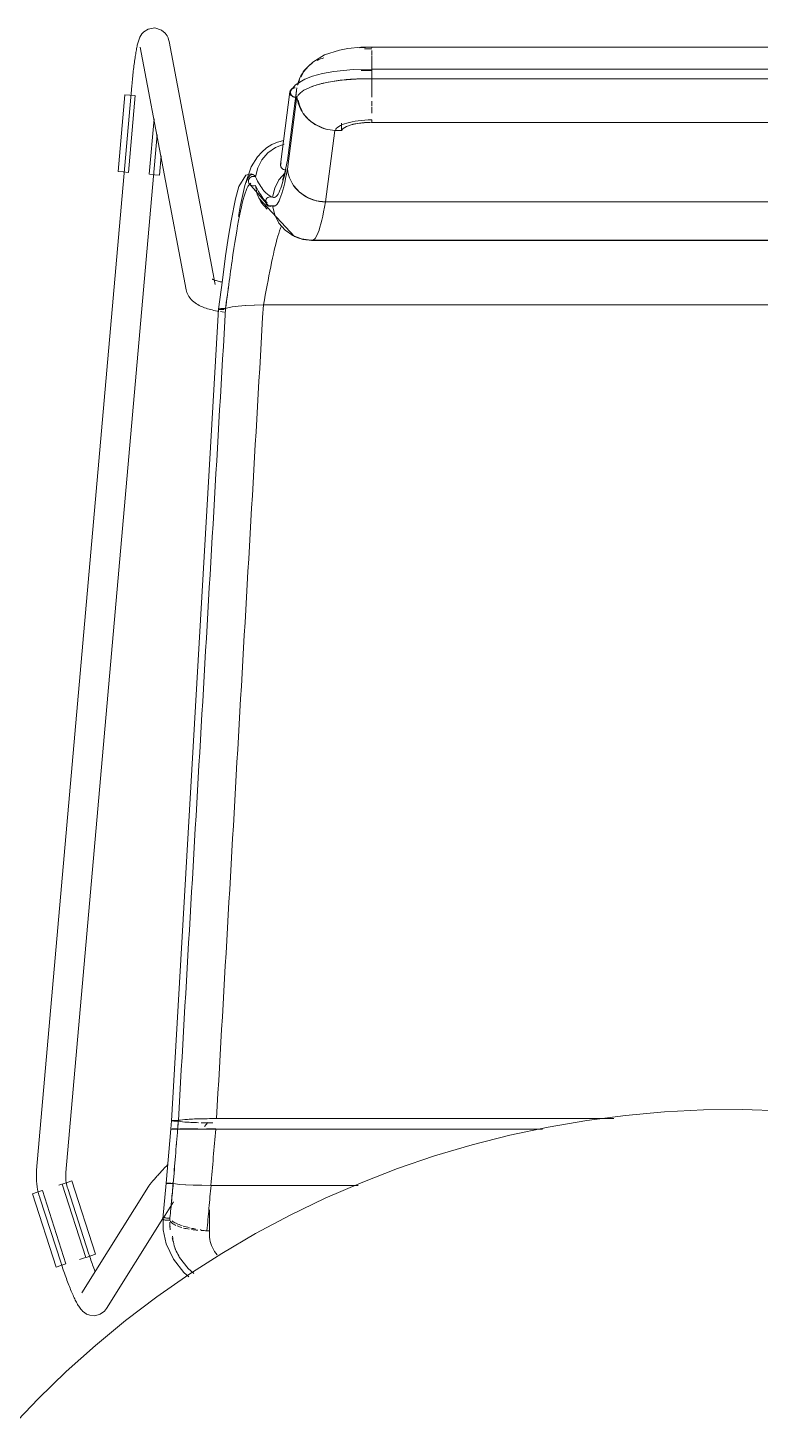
# Model space of a CAD drawing. Header units: millimetres. Extents: x 155920 to 295199, y -4084 to 97293.
# Drawn here: x 230003 to 230302, y 31577 to 32149 of the extents above; entities that cross this region are included whole.
import ezdxf

# ---------------------------------------------------------------- set-up
doc = ezdxf.new("R2010")
doc.units = ezdxf.units.MM
doc.header["$MEASUREMENT"] = 0
doc.layers.add('I-FURN', color=8, linetype='CONTINUOUS', lineweight=9)

msp = doc.modelspace()

# ---------------------------------------------------------------- linework, layer by layer
at = {"layer": 'I-FURN'}
for p, q in [((230049.53, 32146.71), (230049.05, 32146)), ((230050.38, 32147.61), (230049.53, 32146.71)), ((230052.04, 32148.65), (230050.38, 32147.61)), ((230054.8, 32149.14), (230052.04, 32148.65)), ((230057.55, 32148.3), (230054.8, 32149.14)), ((230057.55, 32148.3), (230059.12, 32146.98)), ((230059.12, 32146.98), (230059.87, 32145.9)), ((230047.38, 32140.72), (230047.28, 32140.22)), ((230047.47, 32141.2), (230047.38, 32140.72)), ((230047.57, 32141.66), (230047.47, 32141.2)), ((230047.67, 32142.1), (230047.57, 32141.66)), ((230047.77, 32142.53), (230047.67, 32142.1)), ((230047.87, 32142.94), (230047.77, 32142.53)), ((230047.98, 32143.34), (230047.87, 32142.94)), ((230048.09, 32143.74), (230047.98, 32143.34)), ((230048.22, 32144.13), (230048.09, 32143.74)), ((230048.36, 32144.54), (230048.22, 32144.13)), ((230048.53, 32144.97), (230048.36, 32144.54)), ((230048.74, 32145.44), (230048.53, 32144.97)), ((230049.05, 32146), (230048.74, 32145.44)), ((230048.89, 32141.31), (230067.71, 32042.02)), ((230059.87, 32145.9), (230060.25, 32145.1)), ((230060.25, 32145.1), (230060.46, 32144.48)), ((230060.46, 32144.48), (230060.6, 32143.96)), ((230060.6, 32143.96), (230060.68, 32143.55)), ((230079.5, 32044.26), (230060.68, 32143.55)), ((230130.37, 32140.11), (230133.86, 32140.76)), ((230133.86, 32140.76), (230139.07, 32141.28)), ((230139.07, 32141.28), (230143.59, 32141.36)), ((230143.59, 32141.36), (230143.59, 32141.19)), ((230438.44, 32141.36), (230143.59, 32141.36)), ((230143.59, 32141.06), (230143.59, 32141.34)), ((230046.46, 32134.97), (230046.37, 32134.3)), ((230046.54, 32135.62), (230046.46, 32134.97)), ((230046.63, 32136.25), (230046.54, 32135.62)), ((230046.72, 32136.87), (230046.63, 32136.25)), ((230046.82, 32137.47), (230046.72, 32136.87)), ((230046.91, 32138.06), (230046.82, 32137.47)), ((230047, 32138.63), (230046.91, 32138.06)), ((230047.09, 32139.18), (230047, 32138.63)), ((230047.19, 32139.71), (230047.09, 32139.18)), ((230047.28, 32140.22), (230047.19, 32139.71)), ((230117.52, 32133.38), (230119.5, 32135.22)), ((230119.5, 32135.22), (230124.22, 32138.09)), ((230124.22, 32138.09), (230130.37, 32140.11)), ((230143.59, 32138.12), (230143.59, 32139.87)), ((230143.59, 32135.26), (230143.59, 32137.84)), ((230143.59, 32135.1), (230143.59, 32132.08)), ((230143.59, 32132.08), (230143.59, 32135.09)), ((230045.79, 32129.35), (230045.71, 32128.62)), ((230045.87, 32130.09), (230045.79, 32129.35)), ((230045.95, 32130.81), (230045.87, 32130.09)), ((230046.03, 32131.53), (230045.95, 32130.81)), ((230046.11, 32132.24), (230046.03, 32131.53)), ((230046.2, 32132.94), (230046.11, 32132.24)), ((230046.28, 32133.63), (230046.2, 32132.94)), ((230046.37, 32134.3), (230046.28, 32133.63)), ((230114.52, 32129.04), (230115.85, 32131.31)), ((230115.85, 32131.31), (230117.52, 32133.38)), ((230116.22, 32128.24), (230119.39, 32129.43)), ((230119.39, 32129.43), (230123.43, 32130.51)), ((230123.43, 32130.51), (230128.14, 32131.38)), ((230128.14, 32131.38), (230136.03, 32132.18)), ((230136.03, 32132.18), (230143.59, 32132.32)), ((230438.44, 32132.32), (230143.59, 32132.32)), ((230143.59, 32128.37), (230143.59, 32132.32)), ((230143.59, 32132.32), (230143.59, 32132.25)), ((230143.59, 32132.25), (230143.59, 32132.06)), ((230143.59, 32132.06), (230143.59, 32131.75)), ((230143.59, 32131.75), (230143.59, 32131.36)), ((230143.59, 32131.36), (230143.59, 32130.91)), ((230143.59, 32130.91), (230143.59, 32130.42)), ((230143.59, 32130.42), (230143.59, 32129.92)), ((230143.59, 32129.92), (230143.59, 32129.44)), ((230143.59, 32129.44), (230143.59, 32129.03)), ((230045.41, 32125.46), (230006.47, 31682.14)), ((230045.43, 32125.62), (230045.41, 32125.46)), ((230045.5, 32126.37), (230045.43, 32125.62)), ((230045.57, 32127.12), (230045.5, 32126.37)), ((230045.64, 32127.87), (230045.57, 32127.12)), ((230045.71, 32128.62), (230045.64, 32127.87)), ((230109.13, 32094.92), (230112.98, 32124.61)), ((230110.5, 32123.55), (230112.39, 32125.93)), ((230112.21, 32118.64), (230112.83, 32123.42)), ((230112.39, 32125.93), (230116.22, 32128.24)), ((230119.43, 32125.29), (230118.92, 32125.1)), ((230122.26, 32126.16), (230119.43, 32125.29)), ((230125.76, 32126.96), (230122.26, 32126.16)), ((230131.19, 32127.79), (230125.76, 32126.96)), ((230137.18, 32128.27), (230131.19, 32127.79)), ((230143.59, 32128.36), (230137.18, 32128.27)), ((230143.59, 32129.03), (230143.59, 32128.7)), ((230143.59, 32128.7), (230143.59, 32128.47)), ((230143.59, 32128.47), (230143.59, 32128.37)), ((230143.59, 32128.39), (230143.59, 32124.58)), ((230143.59, 32120.83), (230143.59, 32128.39)), ((230143.59, 32128.36), (230438.44, 32128.36)), ((230143.59, 32124.39), (230143.59, 32124.07)), ((230039.84, 32090.45), (230042.6, 32121.86)), ((230042.6, 32121.86), (230044.64, 32121.68)), ((230044.07, 32090.07), (230046.83, 32121.48)), ((230044.64, 32121.68), (230046.71, 32121.49)), ((230106.28, 32093.27), (230110.14, 32123.05)), ((230109.11, 32091.37), (230112.96, 32121.07)), ((230143.59, 32117.36), (230143.59, 32119.2)), ((230054.51, 32111.94), (230052.52, 32089.33)), ((230143.59, 32114.37), (230143.59, 32116.84)), ((230124.66, 32077.99), (230128.52, 32107.27)), ((230128.52, 32107.27), (230131.24, 32107.2)), ((230131.24, 32110.21), (230131.24, 32107.2)), ((230131.24, 32107.2), (230131.88, 32108.06)), ((230131.88, 32108.06), (230133.23, 32108.85)), ((230133.23, 32108.85), (230135.21, 32109.52)), ((230135.21, 32109.52), (230137.7, 32110.03)), ((230137.7, 32110.03), (230140.55, 32110.35)), ((230140.55, 32110.35), (230143.59, 32110.46)), ((230438.44, 32110.52), (230143.59, 32110.52)), ((230143.59, 32110.46), (230438.44, 32110.46)), ((230018.42, 31681.09), (230055.72, 32105.59)), ((230102.72, 32101.44), (230100.52, 32100.06)), ((230105.09, 32102.47), (230102.72, 32101.44)), ((230107.74, 32101.61), (230104.22, 32100.21)), ((230107.6, 32103.13), (230105.09, 32102.47)), ((230056.75, 32088.96), (230057.44, 32096.85)), ((230096.81, 32096.42), (230094.31, 32092.3)), ((230098.55, 32098.38), (230096.81, 32096.42)), ((230098.66, 32095.21), (230096.92, 32091.89)), ((230100.52, 32100.06), (230098.55, 32098.38)), ((230101.14, 32098.04), (230098.66, 32095.21)), ((230104.22, 32100.21), (230101.14, 32098.04)), ((230107.88, 32089.41), (230109.26, 32095.7)), ((230041.88, 32090.27), (230039.84, 32090.45)), ((230043.95, 32090.08), (230041.88, 32090.27)), ((230054.71, 32089.14), (230052.64, 32089.32)), ((230056.75, 32088.96), (230054.71, 32089.14)), ((230094.31, 32092.3), (230091.63, 32084.68)), ((230092.01, 32088.95), (230094.19, 32089.48)), ((230094.19, 32089.48), (230095.11, 32089.18)), ((230096.92, 32091.89), (230096.01, 32088.26)), ((230108.13, 32089.88), (230105.62, 32087)), ((230106.33, 32093.51), (230106.27, 32093.04)), ((230106.27, 32093.04), (230106.34, 32092.57)), ((230106.52, 32093.95), (230106.33, 32093.51)), ((230106.34, 32092.57), (230106.53, 32092.13)), ((230106.53, 32092.13), (230106.82, 32091.75)), ((230106.82, 32091.75), (230107.2, 32091.45)), ((230107.13, 32086.97), (230107.88, 32089.41)), ((230107.2, 32091.45), (230107.65, 32091.25)), ((230107.65, 32091.25), (230108.15, 32091.18)), ((230108.15, 32091.18), (230108.64, 32091.21)), ((230087.83, 32079.31), (230089.24, 32084.31)), ((230089.24, 32084.31), (230092.01, 32088.95)), ((230091.63, 32084.68), (230089.74, 32076.16)), ((230093.14, 32086.56), (230093.22, 32087.04)), ((230093.21, 32087.04), (230093.14, 32086.56)), ((230093.2, 32086.07), (230093.14, 32086.56)), ((230093.14, 32086.56), (230093.2, 32086.07)), ((230093.38, 32085.61), (230093.2, 32086.07)), ((230093.2, 32086.07), (230093.38, 32085.61)), ((230093.41, 32087.5), (230093.21, 32087.04)), ((230093.22, 32087.04), (230093.41, 32087.5)), ((230093.34, 32085.7), (230101.46, 32076.28)), ((230093.49, 32085.43), (230093.36, 32085.64)), ((230093.67, 32085.21), (230093.38, 32085.61)), ((230093.38, 32085.61), (230093.67, 32085.21)), ((230093.41, 32087.5), (230093.71, 32087.89)), ((230093.71, 32087.89), (230093.41, 32087.5)), ((230094.05, 32084.89), (230093.67, 32085.21)), ((230093.67, 32085.21), (230094.05, 32084.89)), ((230093.71, 32087.89), (230094.1, 32088.2)), ((230094.1, 32088.2), (230093.71, 32087.89)), ((230094.5, 32084.69), (230094.05, 32084.89)), ((230094.05, 32084.89), (230094.5, 32084.68)), ((230094.1, 32088.2), (230094.55, 32088.39)), ((230094.55, 32088.39), (230094.1, 32088.2)), ((230094.99, 32084.6), (230094.5, 32084.69)), ((230094.5, 32084.68), (230094.99, 32084.59)), ((230094.55, 32088.39), (230095.05, 32088.47)), ((230095.05, 32088.47), (230094.55, 32088.39)), ((230095.49, 32084.62), (230094.99, 32084.6)), ((230094.99, 32084.59), (230095.49, 32084.62)), ((230095.05, 32088.47), (230095.54, 32088.42)), ((230095.54, 32088.43), (230095.05, 32088.47)), ((230095.96, 32084.78), (230095.49, 32084.62)), ((230095.49, 32084.62), (230095.96, 32084.77)), ((230096.01, 32088.26), (230095.54, 32088.43)), ((230095.54, 32088.42), (230096.01, 32088.26)), ((230096.76, 32081.16), (230095.96, 32084.78)), ((230095.96, 32084.77), (230096.75, 32081.16)), ((230103.87, 32083.61), (230102.97, 32079.89)), ((230105.62, 32087), (230103.87, 32083.61)), ((230111.74, 32084.6), (230114.23, 32081.86)), ((230086.03, 32070.3), (230087.83, 32079.31)), ((230096.75, 32081.16), (230098.39, 32077.84)), ((230098.4, 32077.84), (230096.76, 32081.16)), ((230097.45, 32079.51), (230112.05, 32063.81)), ((230098.39, 32077.84), (230100.79, 32075)), ((230100.79, 32075), (230098.4, 32077.84)), ((230100.13, 32078.14), (230100.2, 32078.63)), ((230100.2, 32078.63), (230100.13, 32078.14)), ((230100.2, 32077.65), (230100.13, 32078.14)), ((230100.13, 32078.14), (230100.2, 32077.65)), ((230100.2, 32078.63), (230100.39, 32079.09)), ((230100.39, 32079.09), (230100.2, 32078.63)), ((230100.39, 32077.19), (230100.2, 32077.65)), ((230100.2, 32077.65), (230100.39, 32077.19)), ((230100.39, 32079.09), (230100.68, 32079.49)), ((230100.68, 32079.49), (230100.39, 32079.09)), ((230100.68, 32079.49), (230101.07, 32079.81)), ((230101.06, 32079.81), (230100.68, 32079.49)), ((230101.51, 32080.01), (230101.06, 32079.81)), ((230101.07, 32079.81), (230101.52, 32080.01)), ((230102, 32080.09), (230101.51, 32080.01)), ((230101.52, 32080.01), (230102.01, 32080.09)), ((230102.5, 32080.05), (230102, 32080.09)), ((230102.01, 32080.09), (230102.5, 32080.05)), ((230102.29, 32080.18), (230102.73, 32079.99)), ((230102.5, 32080.05), (230102.97, 32079.89)), ((230102.97, 32079.89), (230102.5, 32080.05)), ((230114.23, 32081.86), (230117.34, 32079.79)), ((230117.34, 32079.79), (230120.89, 32078.47)), ((230120.89, 32078.47), (230124.66, 32077.99)), ((230457.37, 32077.99), (230124.66, 32077.99)), ((230124.66, 32077.99), (230457.37, 32077.99)), ((230089.74, 32076.16), (230089.01, 32072.09)), ((230100.68, 32076.78), (230100.39, 32077.19)), ((230100.39, 32077.19), (230100.68, 32076.78)), ((230101.07, 32076.47), (230100.68, 32076.78)), ((230100.68, 32076.78), (230101.06, 32076.47)), ((230101.06, 32076.47), (230101.51, 32076.27)), ((230101.52, 32076.27), (230101.07, 32076.47)), ((230101.16, 32076.42), (230104.04, 32076.37)), ((230101.51, 32076.27), (230102, 32076.18)), ((230102.01, 32076.19), (230101.52, 32076.27)), ((230102, 32076.18), (230102.5, 32076.22)), ((230102.5, 32076.23), (230102.01, 32076.19)), ((230102.97, 32076.39), (230102.5, 32076.23)), ((230102.5, 32076.22), (230102.97, 32076.38)), ((230102.97, 32076.38), (230103.87, 32072.67)), ((230105.62, 32069.28), (230103.87, 32072.67)), ((230103.87, 32072.67), (230105.62, 32069.28)), ((230084.99, 32063.98), (230086.03, 32070.3)), ((230108.13, 32066.41), (230105.62, 32069.28)), ((230105.62, 32069.28), (230108.13, 32066.4)), ((230111.27, 32064.24), (230108.13, 32066.41)), ((230108.13, 32066.4), (230111.26, 32064.23)), ((230083.81, 32055.96), (230084.99, 32063.98)), ((230110.95, 32064.41), (230115.41, 32062.68)), ((230111.26, 32064.23), (230114.83, 32062.87)), ((230114.83, 32062.87), (230111.27, 32064.24)), ((230112.05, 32063.81), (230113.97, 32063.11)), ((230118.62, 32062.4), (230114.83, 32062.87)), ((230114.83, 32062.87), (230118.62, 32062.39)), ((230115.41, 32062.68), (230119.16, 32062.24)), ((230463.41, 32062.39), (230118.62, 32062.39)), ((230118.62, 32062.39), (230463.41, 32062.39)), ((230119.16, 32062.24), (230423.96, 32062.24)), ((230082.46, 32046.03), (230083.81, 32055.96)), ((230078.28, 32046.48), (230078.3, 32046.47)), ((230078.3, 32046.47), (230078.38, 32046.43)), ((230078.38, 32046.43), (230078.46, 32046.38)), ((230078.46, 32046.38), (230078.62, 32046.3)), ((230078.62, 32046.3), (230078.81, 32046.22)), ((230078.81, 32046.22), (230079.04, 32046.12)), ((230079.04, 32046.12), (230079.31, 32046.02)), ((230079.31, 32046.02), (230079.61, 32045.91)), ((230079.61, 32045.91), (230079.95, 32045.81)), ((230079.95, 32045.81), (230080.32, 32045.7)), ((230080.32, 32045.7), (230080.71, 32045.59)), ((230080.71, 32045.59), (230081.13, 32045.48)), ((230080.9, 32034.18), (230082.46, 32046.03)), ((230081.13, 32045.48), (230081.58, 32045.38)), ((230081.58, 32045.38), (230082.05, 32045.28)), ((230082.05, 32045.28), (230082.54, 32045.18)), ((230067.71, 32042.02), (230067.97, 32041.03)), ((230067.97, 32041.03), (230068.33, 32040.14)), ((230068.33, 32040.14), (230068.77, 32039.35)), ((230068.77, 32039.35), (230069.25, 32038.66)), ((230069.25, 32038.66), (230069.76, 32038.06)), ((230069.76, 32038.06), (230070.28, 32037.55)), ((230070.28, 32037.55), (230070.81, 32037.09)), ((230080.9, 32034.17), (230061.61, 31702.27)), ((230070.81, 32037.09), (230071.34, 32036.69)), ((230071.34, 32036.69), (230071.88, 32036.33)), ((230071.88, 32036.33), (230072.42, 32036.01)), ((230072.42, 32036.01), (230072.96, 32035.72)), ((230072.96, 32035.72), (230073.51, 32035.45)), ((230073.51, 32035.45), (230074.07, 32035.19)), ((230074.07, 32035.19), (230074.64, 32034.96)), ((230074.64, 32034.96), (230075.22, 32034.74)), ((230075.22, 32034.74), (230075.81, 32034.53)), ((230075.81, 32034.53), (230076.42, 32034.34)), ((230076.42, 32034.34), (230077.03, 32034.16)), ((230077.03, 32034.16), (230077.66, 32033.98)), ((230077.66, 32033.98), (230078.31, 32033.82)), ((230078.31, 32033.82), (230078.96, 32033.67)), ((230078.96, 32033.67), (230079.63, 32033.53)), ((230079.63, 32033.53), (230080.31, 32033.39)), ((230080.31, 32033.39), (230081, 32033.27)), ((230080.97, 32034.23), (230080.9, 32034.18)), ((230080.9, 32034.17), (230080.97, 32034.23)), ((230080.9, 32034.17), (230080.96, 32034.12)), ((230080.96, 32034.12), (230080.9, 32034.17)), ((230080.96, 32034.12), (230081.15, 32034.07)), ((230081.14, 32034.07), (230080.96, 32034.12)), ((230081.17, 32034.28), (230080.97, 32034.23)), ((230080.97, 32034.23), (230081.16, 32034.28)), ((230081.43, 32034.03), (230081.14, 32034.07)), ((230081.15, 32034.07), (230081.44, 32034.03)), ((230081.16, 32034.28), (230081.46, 32034.32)), ((230081.47, 32034.32), (230081.17, 32034.28)), ((230081.81, 32033.99), (230081.43, 32034.03)), ((230081.44, 32034.03), (230081.82, 32033.99)), ((230081.46, 32034.32), (230081.85, 32034.36)), ((230081.85, 32034.36), (230081.47, 32034.32)), ((230081.71, 32033.15), (230082.42, 32033.04)), ((230082.27, 32033.97), (230081.81, 32033.99)), ((230081.82, 32033.99), (230082.27, 32033.97)), ((230082.31, 32034.38), (230081.85, 32034.36)), ((230081.85, 32034.36), (230082.3, 32034.38)), ((230082.27, 32033.97), (230082.76, 32033.96)), ((230082.76, 32033.96), (230082.27, 32033.97)), ((230082.3, 32034.38), (230082.8, 32034.39)), ((230082.8, 32034.39), (230082.31, 32034.38)), ((230082.42, 32033.04), (230083.15, 32032.94)), ((230082.76, 32033.96), (230083.26, 32033.96)), ((230083.26, 32033.96), (230082.76, 32033.96)), ((230083.3, 32034.38), (230082.8, 32034.39)), ((230082.8, 32034.39), (230083.29, 32034.38)), ((230083.29, 32034.38), (230083.77, 32034.36)), ((230083.77, 32034.36), (230083.3, 32034.38)), ((230083.77, 32034.36), (230084.67, 32034.76)), ((230084.67, 32034.76), (230083.77, 32034.36)), ((230084.67, 32034.76), (230086.41, 32035.13)), ((230086.42, 32035.13), (230084.67, 32034.76)), ((230086.41, 32035.13), (230088.88, 32035.44)), ((230088.91, 32035.44), (230086.42, 32035.13)), ((230088.91, 32035.44), (230091.97, 32035.68)), ((230092.01, 32035.68), (230088.91, 32035.44)), ((230092.01, 32035.68), (230095.49, 32035.83)), ((230095.55, 32035.83), (230092.01, 32035.68)), ((230095.55, 32035.83), (230099.24, 32035.89)), ((230099.32, 32035.89), (230095.55, 32035.83)), ((230482.72, 32035.89), (230099.32, 32035.89)), ((230099.32, 32035.89), (230482.72, 32035.89)), ((230263.36, 31705.9), (230247.42, 31704.47)), ((230279.34, 31706.68), (230263.36, 31705.9)), ((230295.34, 31706.83), (230279.34, 31706.68)), ((230311.33, 31706.34), (230295.34, 31706.83)), ((230061.34, 31698.91), (230061.61, 31702.27)), ((230061.68, 31702.29), (230061.61, 31702.27)), ((230061.61, 31702.26), (230061.68, 31702.24)), ((230061.86, 31702.32), (230061.68, 31702.29)), ((230061.68, 31702.24), (230061.87, 31702.21)), ((230062.16, 31702.34), (230061.86, 31702.32)), ((230061.87, 31702.21), (230062.16, 31702.19)), ((230062.54, 31702.36), (230062.16, 31702.34)), ((230062.16, 31702.19), (230062.55, 31702.17)), ((230062.99, 31702.37), (230062.54, 31702.36)), ((230062.55, 31702.17), (230063, 31702.16)), ((230063.48, 31702.38), (230062.99, 31702.37)), ((230063, 31702.16), (230063.49, 31702.15)), ((230063.98, 31702.37), (230063.48, 31702.38)), ((230063.49, 31702.15), (230063.98, 31702.16)), ((230064.45, 31702.36), (230063.98, 31702.37)), ((230063.98, 31702.16), (230064.45, 31702.17)), ((230065.34, 31702.58), (230064.45, 31702.36)), ((230064.45, 31702.17), (230065.36, 31701.96)), ((230067.08, 31702.77), (230065.34, 31702.58)), ((230065.36, 31701.96), (230067.11, 31701.76)), ((230069.59, 31702.93), (230067.08, 31702.77)), ((230067.11, 31701.76), (230069.6, 31701.6)), ((230072.72, 31703.05), (230069.59, 31702.93)), ((230069.6, 31701.6), (230072.72, 31701.48)), ((230076.28, 31703.13), (230072.72, 31703.05)), ((230073.79, 31701.45), (230076.27, 31701.4)), ((230076.58, 31701.52), (230075.1, 31699.99)), ((230076.27, 31701.4), (230078.53, 31701.38)), ((230080.07, 31703.16), (230076.28, 31703.13)), ((230242.66, 31703.16), (230080.07, 31703.16)), ((230080.07, 31703.16), (230242.66, 31703.16)), ((230231.56, 31702.41), (230215.79, 31699.72)), ((230247.42, 31704.47), (230231.56, 31702.41)), ((230061.34, 31698.91), (230059.51, 31676.71)), ((230061.41, 31698.9), (230061.34, 31698.91)), ((230061.34, 31698.91), (230061.41, 31698.91)), ((230061.4, 31698.91), (230061.34, 31698.91)), ((230061.34, 31698.91), (230061.4, 31698.9)), ((230061.89, 31698.9), (230061.59, 31698.9)), ((230061.59, 31698.9), (230061.88, 31698.9)), ((230061.88, 31698.9), (230062.26, 31698.9)), ((230061.89, 31698.91), (230062.27, 31698.91)), ((230062.27, 31698.91), (230061.89, 31698.91)), ((230062.27, 31698.9), (230061.89, 31698.9)), ((230062.26, 31698.9), (230062.72, 31698.9)), ((230062.27, 31698.91), (230062.73, 31698.91)), ((230062.72, 31698.91), (230062.27, 31698.91)), ((230062.72, 31698.9), (230062.27, 31698.9)), ((230063.21, 31698.91), (230062.72, 31698.91)), ((230063.21, 31698.9), (230062.72, 31698.9)), ((230062.72, 31698.9), (230063.21, 31698.9)), ((230062.73, 31698.91), (230063.22, 31698.91)), ((230063.71, 31698.91), (230063.21, 31698.91)), ((230063.71, 31698.9), (230063.21, 31698.9)), ((230063.21, 31698.9), (230063.7, 31698.9)), ((230063.22, 31698.91), (230063.71, 31698.91)), ((230063.7, 31698.9), (230064.17, 31698.9)), ((230063.71, 31698.91), (230064.18, 31698.91)), ((230064.18, 31698.91), (230063.71, 31698.91)), ((230064.18, 31698.9), (230063.71, 31698.9)), ((230064.17, 31698.9), (230065.06, 31698.88)), ((230065.07, 31698.88), (230064.18, 31698.9)), ((230065.06, 31698.88), (230066.81, 31698.87)), ((230066.81, 31698.87), (230065.07, 31698.88)), ((230065.08, 31698.93), (230066.83, 31698.94)), ((230066.83, 31698.94), (230065.08, 31698.93)), ((230069.31, 31698.86), (230066.81, 31698.87)), ((230066.81, 31698.87), (230069.31, 31698.86)), ((230066.83, 31698.94), (230069.33, 31698.95)), ((230069.33, 31698.95), (230066.83, 31698.94)), ((230069.31, 31698.86), (230072.45, 31698.85)), ((230072.44, 31698.85), (230069.32, 31698.86)), ((230069.33, 31698.95), (230072.45, 31698.96)), ((230072.45, 31698.96), (230069.33, 31698.95)), ((230076.01, 31698.84), (230072.45, 31698.85)), ((230072.45, 31698.85), (230076.01, 31698.84)), ((230076.01, 31698.97), (230079.79, 31698.97)), ((230079.79, 31698.97), (230076.01, 31698.97)), ((230079.8, 31698.84), (230076.01, 31698.84)), ((230076.01, 31698.84), (230079.8, 31698.84)), ((230213.44, 31698.84), (230079.8, 31698.84)), ((230079.8, 31698.84), (230213.44, 31698.84)), ((230200.14, 31696.39), (230184.63, 31692.45)), ((230215.79, 31699.72), (230200.14, 31696.39)), ((230184.63, 31692.45), (230169.3, 31687.89)), ((230058.27, 31682.38), (230058.68, 31682.83)), ((230058.68, 31682.83), (230059.11, 31683.28)), ((230059.11, 31683.28), (230059.54, 31683.75)), ((230059.54, 31683.75), (230059.98, 31684.22)), ((230169.3, 31687.89), (230154.16, 31682.71)), ((230006.39, 31681), (230006.36, 31679.86)), ((230006.36, 31679.86), (230006.37, 31678.72)), ((230006.37, 31678.72), (230006.43, 31677.58)), ((230006.47, 31682.14), (230006.39, 31681)), ((230006.43, 31677.58), (230006.54, 31676.44)), ((230018.36, 31679.74), (230018.37, 31680.4)), ((230018.37, 31679.08), (230018.36, 31679.74)), ((230018.37, 31680.4), (230018.42, 31681.06)), ((230018.4, 31678.42), (230018.37, 31679.08)), ((230018.46, 31677.76), (230018.4, 31678.42)), ((230018.42, 31681.06), (230018.42, 31681.09)), ((230018.55, 31677.1), (230018.46, 31677.76)), ((230018.67, 31676.45), (230018.55, 31677.1)), ((230018.96, 31677.04), (230020.91, 31677.67)), ((230030.6, 31647.67), (230020.91, 31677.67)), ((230053.37, 31676.92), (230053.58, 31677.16)), ((230053.58, 31677.16), (230053.79, 31677.42)), ((230053.79, 31677.42), (230054.02, 31677.68)), ((230054.02, 31677.68), (230054.26, 31677.96)), ((230054.26, 31677.96), (230054.52, 31678.26)), ((230054.52, 31678.26), (230054.79, 31678.57)), ((230054.79, 31678.57), (230055.08, 31678.89)), ((230055.08, 31678.89), (230055.38, 31679.23)), ((230055.38, 31679.23), (230055.7, 31679.58)), ((230055.7, 31679.58), (230056.03, 31679.94)), ((230056.03, 31679.94), (230056.37, 31680.32)), ((230056.37, 31680.32), (230056.73, 31680.71)), ((230056.73, 31680.71), (230057.09, 31681.11)), ((230057.09, 31681.11), (230057.48, 31681.52)), ((230057.48, 31681.52), (230057.87, 31681.95)), ((230057.87, 31681.95), (230058.27, 31682.38)), ((230154.16, 31682.71), (230139.24, 31676.94)), ((230004.75, 31672.46), (230006.71, 31673.09)), ((230014.44, 31642.45), (230004.75, 31672.46)), ((230006.54, 31676.44), (230006.69, 31675.31)), ((230006.69, 31675.31), (230006.88, 31674.18)), ((230006.71, 31673.09), (230008.68, 31673.72)), ((230006.88, 31674.18), (230007.12, 31673.07)), ((230007.12, 31673.07), (230007.41, 31671.96)), ((230007.41, 31671.96), (230007.74, 31670.87)), ((230018.48, 31643.76), (230008.8, 31673.76)), ((230015.6, 31675.96), (230016.77, 31676.34)), ((230016.86, 31676.37), (230026.55, 31646.36)), ((230016.98, 31676.41), (230018.96, 31677.04)), ((230018.81, 31675.8), (230018.67, 31676.45)), ((230018.97, 31675.16), (230018.81, 31675.8)), ((230019.17, 31674.53), (230018.97, 31675.16)), ((230027.88, 31647.72), (230019.17, 31674.53)), ((230052.26, 31675.44), (230024.95, 31631.85)), ((230052.26, 31675.44), (230052.47, 31675.76)), ((230052.47, 31675.76), (230052.66, 31676.02)), ((230052.66, 31676.02), (230052.83, 31676.25)), ((230052.83, 31676.25), (230053.01, 31676.47)), ((230053.01, 31676.47), (230053.19, 31676.69)), ((230053.19, 31676.69), (230053.37, 31676.92)), ((230059.51, 31676.71), (230058.09, 31662.21)), ((230059.57, 31676.73), (230059.51, 31676.71)), ((230059.51, 31676.71), (230059.58, 31676.73)), ((230059.51, 31676.7), (230059.58, 31676.68)), ((230059.58, 31676.68), (230059.51, 31676.7)), ((230059.76, 31676.76), (230059.57, 31676.73)), ((230059.58, 31676.73), (230059.76, 31676.76)), ((230059.58, 31676.68), (230059.77, 31676.65)), ((230060.05, 31676.78), (230059.76, 31676.76)), ((230059.76, 31676.76), (230060.06, 31676.78)), ((230059.77, 31676.65), (230060.06, 31676.63)), ((230060.07, 31676.63), (230059.77, 31676.65)), ((230060.43, 31676.79), (230060.05, 31676.78)), ((230060.06, 31676.78), (230060.44, 31676.79)), ((230060.06, 31676.63), (230060.45, 31676.62)), ((230060.45, 31676.62), (230060.07, 31676.63)), ((230060.89, 31676.8), (230060.43, 31676.79)), ((230060.44, 31676.79), (230060.89, 31676.8)), ((230060.45, 31676.62), (230060.9, 31676.61)), ((230060.9, 31676.61), (230060.45, 31676.62)), ((230061.38, 31676.81), (230060.89, 31676.8)), ((230060.89, 31676.8), (230061.38, 31676.81)), ((230060.9, 31676.61), (230061.39, 31676.6)), ((230061.4, 31676.6), (230060.9, 31676.61)), ((230061.39, 31676.6), (230061.89, 31676.6)), ((230061.89, 31676.6), (230061.4, 31676.6)), ((230062.35, 31676.8), (230061.87, 31676.81)), ((230061.88, 31676.81), (230062.35, 31676.8)), ((230061.89, 31676.6), (230062.36, 31676.61)), ((230062.36, 31676.61), (230061.89, 31676.6)), ((230063.25, 31676.42), (230062.36, 31676.61)), ((230062.36, 31676.61), (230063.25, 31676.42)), ((230064.97, 31676.24), (230063.25, 31676.42)), ((230063.25, 31676.42), (230064.99, 31676.24)), ((230067.42, 31676.09), (230064.98, 31676.24)), ((230064.99, 31676.24), (230067.46, 31676.09)), ((230070.5, 31675.98), (230067.46, 31676.09)), ((230067.46, 31676.09), (230070.56, 31675.97)), ((230074, 31675.9), (230070.56, 31675.98)), ((230070.56, 31675.97), (230074.1, 31675.9)), ((230077.74, 31675.87), (230074.1, 31675.9)), ((230074.1, 31675.9), (230077.86, 31675.87)), ((230077.86, 31675.87), (230137.97, 31675.87)), ((230137.97, 31675.87), (230077.86, 31675.87)), ((230139.24, 31676.94), (230124.56, 31670.57)), ((230007.74, 31670.87), (230007.75, 31670.82)), ((230007.75, 31670.82), (230016.46, 31644.01)), ((230058.39, 31662.62), (230062.43, 31669.07)), ((230077.15, 31665.83), (230077.15, 31656.08)), ((230124.56, 31670.57), (230110.15, 31663.63)), ((230035.12, 31625.48), (230058.16, 31662.25)), ((230058.3, 31657.65), (230058.21, 31663.11)), ((230110.15, 31663.63), (230096.02, 31656.11)), ((230059.51, 31652), (230058.3, 31657.65)), ((230077.21, 31657.32), (230076.16, 31657.32)), ((230096.02, 31656.11), (230082.21, 31648.03)), ((230062.41, 31645.68), (230059.51, 31652)), ((230064.99, 31646.39), (230063.08, 31650.08)), ((230016.39, 31643.08), (230014.44, 31642.45)), ((230018.37, 31643.72), (230016.39, 31643.08)), ((230016.61, 31643.55), (230016.46, 31644.01)), ((230016.86, 31642.81), (230016.61, 31643.55)), ((230017.1, 31642.07), (230016.86, 31642.81)), ((230023.98, 31645.53), (230026.46, 31646.33)), ((230028.64, 31647.04), (230026.67, 31646.4)), ((230027.98, 31647.39), (230027.88, 31647.72)), ((230028.21, 31646.69), (230027.98, 31647.39)), ((230028.44, 31646.01), (230028.21, 31646.69)), ((230028.67, 31645.32), (230028.44, 31646.01)), ((230030.6, 31647.67), (230028.64, 31647.04)), ((230028.91, 31644.64), (230028.67, 31645.32)), ((230029.14, 31643.97), (230028.91, 31644.64)), ((230029.38, 31643.3), (230029.14, 31643.97)), ((230029.61, 31642.65), (230029.38, 31643.3)), ((230066.75, 31640.16), (230062.41, 31645.68)), ((230068.48, 31641.82), (230064.99, 31646.39)), ((230082.21, 31648.03), (230068.74, 31639.41)), ((230017.35, 31641.34), (230017.1, 31642.07)), ((230017.6, 31640.61), (230017.35, 31641.34)), ((230017.86, 31639.89), (230017.6, 31640.61)), ((230018.11, 31639.18), (230017.86, 31639.89)), ((230018.36, 31638.47), (230018.11, 31639.18)), ((230018.62, 31637.77), (230018.36, 31638.47)), ((230018.87, 31637.08), (230018.62, 31637.77)), ((230019.13, 31636.4), (230018.87, 31637.08)), ((230029.85, 31642), (230029.61, 31642.65)), ((230030.08, 31641.36), (230029.85, 31642)), ((230030.32, 31640.74), (230030.08, 31641.36)), ((230068.74, 31639.41), (230055.62, 31630.25)), ((230068.8, 31638.51), (230066.75, 31640.16)), ((230070.83, 31639.86), (230068.48, 31641.82)), ((230019.38, 31635.74), (230019.13, 31636.4)), ((230019.64, 31635.08), (230019.38, 31635.74)), ((230019.89, 31634.44), (230019.64, 31635.08)), ((230020.14, 31633.82), (230019.89, 31634.44)), ((230020.39, 31633.21), (230020.14, 31633.82)), ((230020.63, 31632.61), (230020.39, 31633.21)), ((230020.88, 31632.03), (230020.63, 31632.61)), ((230021.12, 31631.47), (230020.88, 31632.03)), ((230021.36, 31630.93), (230021.12, 31631.47)), ((230021.6, 31630.4), (230021.36, 31630.93)), ((230021.84, 31629.89), (230021.6, 31630.4)), ((230022.07, 31629.4), (230021.84, 31629.89)), ((230022.3, 31628.93), (230022.07, 31629.4)), ((230022.53, 31628.47), (230022.3, 31628.93)), ((230022.76, 31628.03), (230022.53, 31628.47)), ((230022.99, 31627.6), (230022.76, 31628.03)), ((230023.22, 31627.19), (230022.99, 31627.6)), ((230023.45, 31626.79), (230023.22, 31627.19)), ((230023.69, 31626.4), (230023.45, 31626.79)), ((230023.95, 31626.01), (230023.69, 31626.4)), ((230024.23, 31625.62), (230023.95, 31626.01)), ((230024.54, 31625.22), (230024.23, 31625.62)), ((230055.62, 31630.25), (230042.87, 31620.58)), ((230024.91, 31624.8), (230024.54, 31625.22)), ((230025.37, 31624.33), (230024.91, 31624.8)), ((230026, 31623.81), (230025.37, 31624.33)), ((230026.92, 31623.24), (230026, 31623.81)), ((230028.3, 31622.72), (230026.92, 31623.24)), ((230030.27, 31622.55), (230028.3, 31622.72)), ((230032.5, 31623.14), (230030.27, 31622.55)), ((230042.87, 31620.58), (230030.52, 31610.41)), ((230034.23, 31624.36), (230032.5, 31623.14)), ((230034.23, 31624.36), (230035.12, 31625.48)), ((230030.52, 31610.41), (230018.59, 31599.75)), ((230018.59, 31599.75), (230007.1, 31588.62)), ((230007.1, 31588.62), (229996.06, 31577.04))]:
    msp.add_line(p, q, dxfattribs=at)
for centre, major_axis, ratio, start_param, end_param in [((230143.59, 32137.08), (-12.4, 0), 0.287441, 4.712389, 4.950404), ((230143.59, 32125.61), (0, -15.75), 0.000004, 5.8107, 5.99294), ((230108.23, 32093.04), (-1.96, 0), 0.955139, 5.775592, 8.064923), ((230124.79, 32093.06), (-15.78, 0), 0.955139, 0.112537, 0.354036), ((230124.79, 32093.06), (-15.78, 0), 0.955139, 0.354206, 1.562553)]:
    msp.add_ellipse(centre, major_axis=major_axis, ratio=ratio, start_param=start_param, end_param=end_param, dxfattribs=at)
for points in [[(230138.62, 32141.05), (230140.2, 32141.2), (230141.88, 32141.28), (230143.59, 32141.27)], [(230123.99, 32136.91), (230123.03, 32136.66), (230122.1, 32136.31), (230121.21, 32135.88)], [(230139.33, 32131.77), (230140.74, 32131.81), (230142.16, 32131.81), (230143.59, 32131.79)], [(230113.16, 32121.06), (230113.51, 32121.79), (230114.82, 32123.19), (230118.52, 32125.09), (230123.59, 32126.62), (230129.74, 32127.73), (230136.59, 32128.36), (230141.24, 32128.43), (230143.59, 32128.39)], [(230113.44, 32126.02), (230113.6, 32126.68), (230113.8, 32127.33), (230114.04, 32127.96)], [(230112.69, 32120.91), (230112.61, 32120.9), (230112.45, 32120.88), (230112.28, 32120.88), (230112.2, 32120.89)], [(230112.96, 32121.07), (230113.11, 32119.83), (230113.69, 32117.45), (230115.45, 32114.11), (230117.98, 32111.27), (230121.12, 32109.08), (230124.73, 32107.67), (230127.23, 32107.31), (230128.52, 32107.27)], [(230114.94, 32115.56), (230114.24, 32116.82), (230113.84, 32118.18), (230113.5, 32119.56)], [(230128.77, 32107.28), (230129.02, 32108.4), (230132.41, 32110.56), (230139.8, 32111.53), (230143.59, 32111.59)], [(230142.75, 32110.51), (230139.97, 32110.45), (230136.83, 32110.18), (230135.21, 32109.57)], [(230109.11, 32091.37), (230108.09, 32085.87), (230106.04, 32077.81), (230104, 32075.84), (230102.97, 32076.39)], [(230118.62, 32062.4), (230118.8, 32062.29), (230118.98, 32062.24), (230119.16, 32062.24)], [(230084.94, 32043.53), (230084.56, 32040.5), (230084.17, 32037.43), (230083.78, 32034.37)], [(230064.45, 31702.36), (230067.67, 31757.77), (230074.11, 31868.53), (230080.55, 31979.13), (230083.77, 32034.36)], [(230089.65, 31869.65), (230092.85, 31925.11), (230096.04, 31980.53), (230099.24, 32035.89)], [(230080.07, 31703.16), (230083.26, 31758.69), (230086.46, 31814.21), (230089.65, 31869.65)], [(230064.45, 31702.17), (230063.86, 31702.15), (230062.35, 31702.15), (230061.61, 31702.23), (230061.61, 31702.26)], [(230064.45, 31702.36), (230064.4, 31701.79), (230064.31, 31700.63), (230064.22, 31699.48), (230064.18, 31698.9)], [(230064.45, 31702.17), (230064.41, 31701.62), (230064.32, 31700.54), (230064.23, 31699.46), (230064.18, 31698.91)], [(230078.53, 31701.38), (230076.9, 31701.39), (230075.28, 31701.41), (230073.78, 31701.45)], [(230062.36, 31676.61), (230062.66, 31680.32), (230063.27, 31687.75), (230063.87, 31695.18), (230064.17, 31698.9)], [(230078.77, 31687.35), (230079.11, 31691.18), (230079.46, 31695.01), (230079.8, 31698.84)], [(230063.56, 31691.36), (230063.59, 31691.77), (230063.62, 31692.18), (230063.66, 31692.59)], [(230062.35, 31676.8), (230062.65, 31680.44), (230062.95, 31684.1), (230063.26, 31687.75)], [(230077.74, 31675.88), (230078.08, 31679.7), (230078.43, 31683.52), (230078.77, 31687.35)], [(230062.36, 31676.61), (230062.12, 31674.09), (230061.64, 31669.05), (230061.16, 31664.1), (230060.92, 31661.66)], [(230062.35, 31676.8), (230062.11, 31674.43), (230061.88, 31672.06), (230061.64, 31669.71)], [(230077.86, 31675.87), (230077.55, 31672.74), (230076.96, 31666.49), (230076.42, 31660.35), (230076.16, 31657.32)], [(230058.27, 31662.96), (230058.31, 31662.92), (230058.43, 31662.82), (230058.73, 31662.69), (230059.12, 31662.57), (230059.57, 31662.48), (230060.06, 31662.41), (230060.56, 31662.38), (230060.88, 31662.38), (230061.03, 31662.39)], [(230063.47, 31659.49), (230062.78, 31659.81), (230061.63, 31660.52), (230061.07, 31661.27), (230060.92, 31661.66)], [(230060.96, 31660.83), (230060.97, 31660.18), (230061.01, 31659.53), (230061.07, 31658.88)], [(230061.1, 31657.66), (230061.01, 31658.48), (230061, 31659.3), (230061.01, 31660.13)], [(230061.93, 31661.3), (230062.34, 31660.98), (230062.86, 31660.66), (230063.5, 31660.35)], [(230063.75, 31660.23), (230064.39, 31659.94), (230065.13, 31659.66), (230065.95, 31659.4)], [(230061.89, 31654.41), (230062.09, 31653.69), (230062.33, 31652.97), (230062.59, 31652.26)], [(230065.9, 31658.6), (230065.17, 31658.81), (230064.54, 31659.05), (230063.94, 31659.29)], [(230066.38, 31659.24), (230067.18, 31658.99), (230068.05, 31658.76), (230068.97, 31658.54)], [(230068.95, 31657.93), (230068.11, 31658.07), (230067.31, 31658.23), (230066.57, 31658.42)], [(230069.63, 31658.39), (230070.28, 31658.25), (230070.94, 31658.11), (230071.62, 31657.99)], [(230072.44, 31657.49), (230071.54, 31657.57), (230070.66, 31657.67), (230069.81, 31657.79)], [(230073.32, 31657.74), (230073.49, 31657.72), (230073.66, 31657.69), (230073.82, 31657.67)], [(230076.16, 31657.32), (230075.36, 31657.33), (230074.58, 31657.35), (230073.8, 31657.4)], [(230077.15, 31655.81), (230077.14, 31656.31), (230077.16, 31656.82), (230077.21, 31657.32)]]:
    msp.add_open_spline(points, degree=3, dxfattribs=at)
for points, knots in [([(230119.24, 32134.74), (230118.84, 32134.47), (230117.47, 32133.43), (230115.46, 32131.26), (230113.85, 32128.41), (230113.38, 32126.47), (230113.22, 32125.71)], [0.434972, 0.434972, 0.434972, 0.434972, 0.5, 0.6666667, 0.8333333, 0.9407177, 0.9407177, 0.9407177, 0.9407177]), ([(230112.1, 32124.65), (230111.96, 32124.66), (230111.74, 32124.64), (230111.45, 32124.57), (230111.18, 32124.48), (230110.86, 32124.29), (230110.54, 32124), (230110.31, 32123.64), (230110.17, 32123.29), (230110.13, 32122.99), (230110.12, 32122.71), (230110.16, 32122.45), (230110.23, 32122.2), (230110.34, 32121.94), (230110.53, 32121.63), (230110.86, 32121.31), (230111.25, 32121.07), (230111.61, 32120.95), (230111.98, 32120.88), (230112.42, 32120.89), (230112.78, 32120.99), (230112.96, 32121.07)], [0.1111111, 0.1111111, 0.1111111, 0.1111111, 0.1666667, 0.1944444, 0.2222222, 0.2777778, 0.3333333, 0.3888889, 0.4444444, 0.4791667, 0.5138889, 0.5486111, 0.5833333, 0.6180556, 0.6527778, 0.7222222, 0.7916667, 0.8263889, 0.8611111, 0.9305556, 1, 1, 1, 1]), ([(230111.71, 32120.98), (230111.59, 32121.02), (230111.36, 32121.12), (230110.94, 32121.39), (230110.49, 32121.94), (230110.24, 32122.81), (230110.46, 32123.59), (230110.86, 32124.1), (230111.24, 32124.4), (230111.7, 32124.59), (230112.03, 32124.63), (230112.2, 32124.64)], [-0.8125, -0.8125, -0.8125, -0.8125, -0.765625, -0.71875, -0.625, -0.5, -0.375, -0.3125, -0.25, -0.1875, -0.125, -0.125, -0.125, -0.125]), ([(230124.99, 32107.82), (230123.75, 32108.15), (230120.23, 32109.57), (230116.93, 32112.04), (230115.79, 32114.19)], [-0.8333333, -0.8333333, -0.8333333, -0.8333333, -0.6666667, -0.3333333, -0.3333333, -0.3333333, -0.3333333]), ([(230096.01, 32088.26), (230094.99, 32089.82), (230093.71, 32089.59), (230092.42, 32086.56), (230092.17, 32085.84)], [0, 0, 0, 0, 0.25, 0.3133981, 0.3133981, 0.3133981, 0.3133981]), ([(230108.42, 32091.28), (230107.63, 32087.56), (230105.81, 32081.08), (230104, 32079.35), (230102.97, 32079.89)], [0.1122148, 0.1122148, 0.1122148, 0.1122148, 0.5, 1, 1, 1, 1]), ([(230094.13, 32085.66), (230093.73, 32085.46), (230092.3, 32083.86), (230089.87, 32075.56), (230086.82, 32057.13), (230084.78, 32041.91), (230083.77, 32034.36)], [0.1500588, 0.1500588, 0.1500588, 0.1500588, 0.25, 0.5, 0.75, 1, 1, 1, 1]), ([(230100.84, 32077.65), (230100.39, 32078.04), (230098.76, 32079.71), (230097.13, 32082.37), (230095.96, 32084.78)], [0.303693, 0.303693, 0.303693, 0.303693, 0.5, 1, 1, 1, 1]), ([(230102.29, 32080.18), (230101.36, 32080.64), (230099.27, 32082.43), (230097.17, 32085.86), (230096.01, 32088.26)], [0.0974621, 0.0974621, 0.0974621, 0.0974621, 0.5, 1, 1, 1, 1]), ([(230119.16, 32062.24), (230119.99, 32062.24), (230121.82, 32064.62), (230123.65, 32072.27), (230124.66, 32077.99)], [0.0892846, 0.0892846, 0.0892846, 0.0892846, 0.5, 1, 1, 1, 1]), ([(230099.32, 32035.89), (230100.29, 32041.28), (230102.24, 32052.06), (230104.67, 32062.77), (230106.13, 32067.02), (230106.62, 32068.16)], [0, 0, 0, 0, 0.25, 0.5, 0.625, 0.625, 0.625, 0.625]), ([(230061.61, 31702.27), (230061.61, 31702.28), (230061.75, 31702.31), (230062.14, 31702.34), (230062.52, 31702.36), (230062.98, 31702.37), (230063.48, 31702.38), (230063.98, 31702.38), (230064.3, 31702.37), (230064.45, 31702.36)], [-0.498493, -0.498493, -0.498493, -0.498493, -0.375, -0.3125, -0.25, -0.1875, -0.125, -0.0625, 0, 0, 0, 0]), ([(230064.45, 31702.36), (230064.72, 31702.51), (230066.11, 31702.72), (230069.47, 31702.94), (230072.64, 31703.06), (230076.24, 31703.14), (230078.79, 31703.16), (230080.07, 31703.16)], [-1, -1, -1, -1, -0.666667, -0.5, -0.333333, -0.166667, 0, 0, 0, 0]), ([(230072.72, 31701.48), (230071.59, 31701.51), (230069.49, 31701.59), (230066.14, 31701.81), (230064.74, 31702.02), (230064.45, 31702.17)], [-0.6666667, -0.6666667, -0.6666667, -0.6666667, -0.5, -0.3333333, 0, 0, 0, 0]), ([(230060.92, 31661.66), (230060.78, 31661.64), (230060.5, 31661.61), (230060.07, 31661.59), (230059.7, 31661.6), (230059.41, 31661.62), (230059.14, 31661.66), (230058.89, 31661.71), (230058.66, 31661.77), (230058.47, 31661.84), (230058.27, 31661.93), (230058.17, 31662.02), (230058.14, 31662.06)], [0, 0, 0, 0, 0.0555556, 0.1111111, 0.1666667, 0.1944444, 0.2222222, 0.2777778, 0.3055556, 0.3333333, 0.3888889, 0.4444444, 0.4444444, 0.4444444, 0.4444444]), ([(230064.99, 31646.42), (230064.48, 31647.24), (230062.9, 31649.96), (230062.3, 31652.94), (230062.02, 31655.05)], [-0.4024189, -0.4024189, -0.4024189, -0.4024189, -0.3333333, -0.1789981, -0.1789981, -0.1789981, -0.1789981]), ([(230080.32, 31647.43), (230079.55, 31648.34), (230077.62, 31651.34), (230076.99, 31654.94), (230077.21, 31657.32)], [0.5, 0.5, 0.5, 0.5, 0.6666667, 1, 1, 1, 1])]:
    msp.add_open_spline(points, degree=3, knots=knots, dxfattribs=at)

doc.saveas('drawing.dxf')
